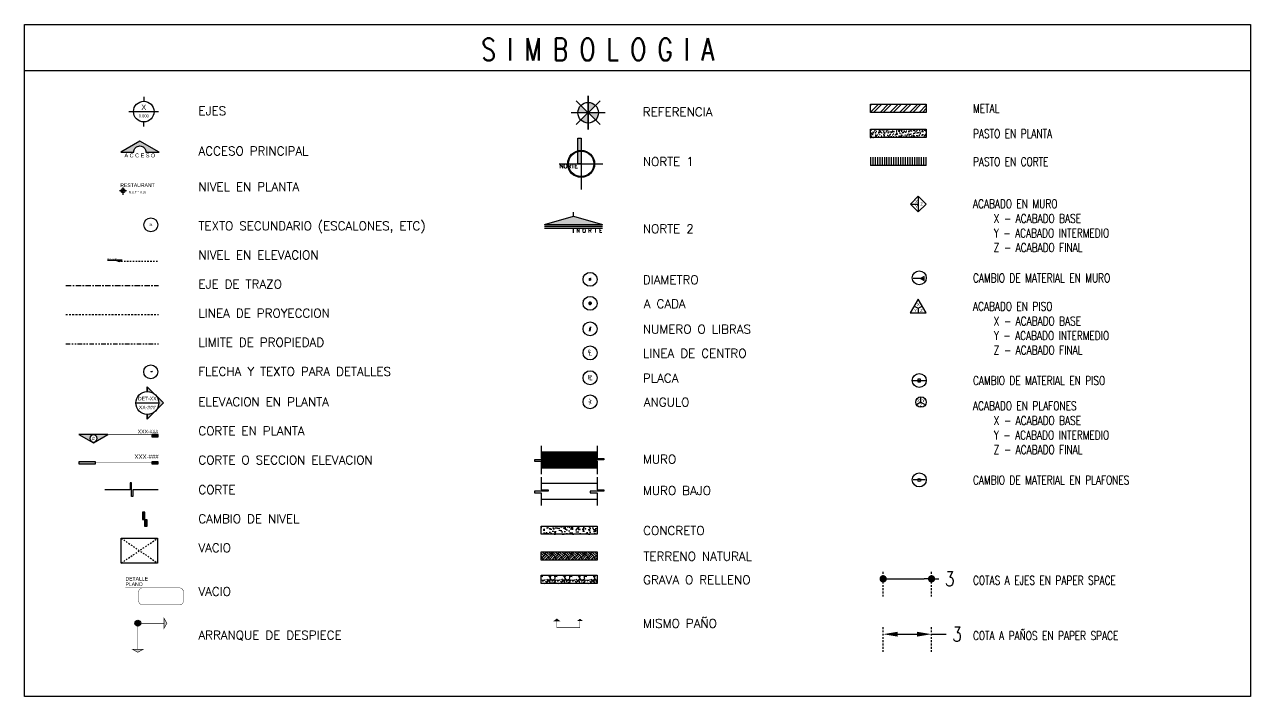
# Model space of a CAD drawing. Header units: inches. Extents: x 26998 to 46838, y -509 to 4343.
# Drawn here: x 37828.4 to 37912.7, y 961.2 to 1007.3 of the extents above; entities that cross this region are included whole.
import ezdxf
from ezdxf.enums import TextEntityAlignment as Align

# ---------------------------------------------------------------- set-up
doc = ezdxf.new("R2010")
doc.units = ezdxf.units.IN
doc.header["$LTSCALE"] = 0.5
doc.header["$MEASUREMENT"] = 0
for name, pattern in [('CENTER2', [1.125, 0.75, -0.125, 0.125, -0.125]), ('DASHED', [0.75, 0.5, -0.25]), ('HIDDEN', [0.375, 0.25, -0.125]), ('HIDDEN2', [0.1875, 0.125, -0.0625]), ('PHANTOM2', [1.25, 0.625, -0.125, 0.125, -0.125, 0.125, -0.125])]:
    doc.linetypes.add(name, pattern=pattern)
doc.layers.get('Defpoints').update_dxf_attribs({"color": 140})
for name, color, linetype in [('A-COTAS', 2, 'Continuous'), ('A-DETALLES', 3, 'Continuous'), ('A-FLECHAS', 2, 'Continuous'), ('A-HATCH', 8, 'Continuous'), ('A-MUROS', 1, 'Continuous'), ('A-SIMBOLOGIA', 3, 'Continuous'), ('A-TEXTOS', 2, 'Continuous')]:
    doc.layers.add(name, color=color, linetype=linetype)
doc.styles.add('75', font='arial.ttf')
doc.styles.add('ARIAL', font='arial.ttf')
doc.styles.add('ch-100', font='arial.ttf')
doc.styles.add('NOT-50', font='arial.ttf')
doc.styles.get("Standard").update_dxf_attribs({"font": 'romans.shx', "width": 0.75})
doc.styles.add('TEXTO1', font='ARCHISEL.SHX')
doc.dimstyles.new('COTAS BASICA', dxfattribs={"dimtxt": 1, "dimasz": 1, "dimexe": 0.5, "dimexo": 0.5, "dimgap": 0.5, "dimtad": 0, "dimdec": 0, "dimlfac": 1000, "dimzin": 9, "dimdsep": 46, "dimtxsty": 'Standard', "dimcen": 0, "dimclrd": 2, "dimclre": 8, "dimclrt": 3, "dimadec": 0, "dimazin": 0, "dimtfac": 1, "dimtdec": 0, "dimtmove": 0, "dimatfit": 3, "dimfxl": 1, "dimarcsym": 0})
doc.dimstyles.new('ENTREJES', dxfattribs={"dimtxt": 0.15, "dimasz": 0.075, "dimexe": 0.1, "dimexo": 0.1, "dimgap": 0.1, "dimtad": 0, "dimtih": 1, "dimtoh": 1, "dimzin": 1, "dimdsep": 46, "dimtxsty": 'TEXTO1', "dimcen": 0.1, "dimclrd": 2, "dimclrt": 2, "dimadec": 0, "dimazin": 0, "dimtm": 1e-09, "dimtfac": 1, "dimtix": 1, "dimtofl": 0, "dimtmove": 2, "dimatfit": 3, "dimfxl": 1, "dimtvp": 1, "dimtolj": 1, "dimtzin": 0, "dimarcsym": 0})

# ---------------------------------------------------------------- blocks, each defined once
blk = doc.blocks.new('ACABADO-M')
at = {"color": 0}
for q in [(-0.235, -0.136), (0, 0.271), (0.235, -0.136)]:
    blk.add_line((0, 0), q, dxfattribs=at)
blk.add_circle((0, 0), 0.271, dxfattribs=at)
at = {"color": 2, "style": '75'}
for tag, p in [('M-1ER-ACABADO', (0.139, 0.08)), ('M-BASE', (-0.13, 0.075)), ('M-2DO-ACABADO', (0, -0.151))]:
    blk.add_attdef(tag, text='', height=0.15, dxfattribs=at).set_placement(p, align=Align.MIDDLE_CENTER)
blk = doc.blocks.new('PL-ACABADO')
at = {"color": 0}
for p, q in [((-0.205, 0.118), (0, 0)), ((0, 0), (0.205, 0.118)), ((0, 0), (0, -0.237))]:
    blk.add_line(p, q, dxfattribs=at)
blk.add_lwpolyline([(0, 0.474), (-0.41, -0.237), (0.41, -0.237)], close=True, dxfattribs=at)
at = {"color": 2, "style": '75'}
for tag, p in [('PL-1', (0, 0.197)), ('PL-2', (-0.146, -0.109)), ('PL-3', (0.166, -0.109))]:
    blk.add_attdef(tag, text='', height=0.15, dxfattribs=at).set_placement(p, align=Align.MIDDLE_CENTER)
blk = doc.blocks.new('P-ACABADO')
at = {"color": 0}
for p, q in [((-0.407, 0), (0, 0)), ((0, 0.407), (0, -0.407))]:
    blk.add_line(p, q, dxfattribs=at)
blk.add_lwpolyline([(0, 0.407), (-0.407, 0), (0, -0.407), (0.407, 0)], close=True, dxfattribs=at)
at = {"color": 2, "style": '75'}
for tag, p in [('P-ACABADO', (-0.093, 0.129)), ('3ER-ACABADO-P', (0.173, 0)), ('2DO-ACABADO-P', (-0.093, -0.129))]:
    blk.add_attdef(tag, text='', height=0.15, dxfattribs=at).set_placement(p, align=Align.MIDDLE_CENTER)
blk = doc.blocks.new('AC2')
at = {"color": 0}
blk.add_lwpolyline([(4134.018, 719.153), (4134.946, 719.153)], dxfattribs=at)
blk.add_lwpolyline([(4134.576, 719.247), (4134.388, 719.247), (4134.388, 719.059), (4134.576, 719.059)], close=True, dxfattribs=at)
blk = doc.blocks.new('AC3')
at = {"color": 0}
blk.add_lwpolyline([(4134.891, 712.318), (4134.074, 712.318)], dxfattribs=at)
blk.add_circle((4134.482, 712.318), 0.107, dxfattribs=at)
blk = doc.blocks.new('AC1')
at = {"color": 0}
for points in [[(4134.562, 726.158), (4134.065, 726.158)], [(4134.819, 726.029), (4134.691, 726.222)]]:
    blk.add_lwpolyline(points, dxfattribs=at)
blk.add_lwpolyline([(4134.562, 726.158), (4134.819, 726.029), (4134.819, 726.286)], close=True, dxfattribs=at)
blk = doc.blocks.new('NIVEL ELEVACION')
for points in [[(0.66, 0.29), (0.66, 0.26), (-2.83, 0.26), (-2.83, 0.29)], [(0.66, 0.23), (-0.66, 0.23), (0, 0)]]:
    blk.add_hatch(color=8).paths.add_polyline_path(points)
at = {"color": 3}
for points in [[(0.66, 0.29), (0.66, 0.26), (-2.83, 0.26), (-2.83, 0.29)], [(0, 0), (0.66, 0.23), (-0.66, 0.23)]]:
    blk.add_lwpolyline(points, close=True, dxfattribs=at)
at = {"color": 7, "style": 'ARIAL'}
blk.add_attdef('NIVEL', text='', height=0.351, dxfattribs=at).set_placement((-2.83, 0.29), align=Align.BOTTOM_LEFT)
blk = doc.blocks.new('EJE BASICA')
at = {"color": 3}
for p, q in [((0, 1.017), (0, 0.708)), ((-1.017, 0), (1.017, 0)), ((0, -1.017), (0, -0.708))]:
    blk.add_line(p, q, dxfattribs=at)
blk.add_circle((0, 0), 0.708, dxfattribs=at)
at = {"color": 7, "style": 'ARIAL'}
for tag, height, p in [('EJE', 0.36, (0, 0.3)), ('DISTANCIA', 0.2, (0, -0.3))]:
    blk.add_attdef(tag, text='', height=height, dxfattribs=at).set_placement(p, align=Align.MIDDLE_CENTER)
blk = doc.blocks.new('NIVEL')
at = {"color": 3}
for p, q in [((0, 0.223), (0, -0.274)), ((0.239, 0), (-0.239, 0))]:
    blk.add_line(p, q, dxfattribs=at)
at = {"color": 8, "const_width": 0.137}
for points in [[(-0.068, 0, 0.414214), (0, -0.068)], [(0.068, 0, 0.414214), (0, 0.068)]]:
    blk.add_lwpolyline(points, format="xyb", dxfattribs=at)
at = {"color": 3}
blk.add_circle((0, 0), 0.137, dxfattribs=at)
at = {"style": 'ARIAL'}
for tag, height, p in [('AREA', 0.25, (1, 0.383)), ('NIVEL', 0.15, (1, -0.1))]:
    blk.add_attdef(tag, text='', height=height, dxfattribs=at).set_placement(p, align=Align.MIDDLE_CENTER)
blk = doc.blocks.new('*U216')
h = blk.add_hatch(color=8)
h.paths.add_polyline_path([(0, 0.57), (-2, 0), (2, 0)])
h.paths.add_polyline_path([(2, -0.25), (2, -0.125), (-2, -0.125), (-2, -0.25)])
at = {"color": 0}
for points in [[(0, 0.57), (0, 0.846)], [(-2, 0), (0, 0.57), (2, 0)], [(-2, 0), (2, 0)], [(-2, -0.125), (2, -0.125)], [(-2, -0.25), (2, -0.25)], [(0, -0.576), (0, -0.25)]]:
    blk.add_lwpolyline(points, dxfattribs=at)
at = {"color": 2, "insert": (0.194, -0.281), "char_height": 0.288, "width": 12.58322, "attachment_point": 1}
blk.add_mtext('\\pxql;N O R T E', dxfattribs=at)
blk = doc.blocks.new('*U215')
h = blk.add_hatch(color=8)
edge = h.paths.add_edge_path()
edge.add_line((0.417, 0), (1.319, 0))
edge.add_line((1.319, 0), (0, 0.748))
edge.add_line((0, 0.748), (-1.319, 0))
edge.add_line((-1.319, 0), (-0.417, 0))
edge.add_arc((0, 0), 0.417, 90, 180, ccw=False)
edge.add_arc((0, 0), 0.417, 0, 90, ccw=False)
at = {"color": 0}
blk.add_lwpolyline([(0.417, 0), (1.319, 0), (0, 0.748), (-1.319, 0), (-0.417, 0, -0.414214), (0, 0.417, -0.414214)], format="xyb", close=True, dxfattribs=at)
at = {"color": 2, "style": 'ARIAL'}
blk.add_text('A C C E S O', height=0.27, dxfattribs=at).set_placement((0, -0.1), align=Align.TOP_CENTER)
blk = doc.blocks.new('LINEA CENTRO')
at = {"color": 0, "style": 'ch-100'}
for s, p in [('c', (-0.156, -0.013)), ('L', (-0.089, -0.195))]:
    blk.add_text(s, height=0.3, dxfattribs=at).set_placement(p)
blk = doc.blocks.new('PLACA')
at = {"color": 0, "style": 'ch-100'}
for s, p in [('P', (-0.152, -0.1)), ('L', (-0.062, -0.175))]:
    blk.add_text(s, height=0.3, dxfattribs=at).set_placement(p)
blk = doc.blocks.new('ANGULO')
at = {"color": 0, "style": 'ch-100'}
for s, p in [('<', (0, 0)), (')', (0, 0.042))]:
    blk.add_text(s, height=0.3, dxfattribs=at).set_placement(p, align=Align.MIDDLE_CENTER)
blk = doc.blocks.new('REFERENCIA')
h = blk.add_hatch(color=8)
h.paths.add_polyline_path([(0, 0), (-0.5, 0.5, 0.198912), (-0.708, 0)])
h.paths.add_polyline_path([(0.5, 0.5, 0.198912), (0, 0.708), (0, 0)])
h.paths.add_polyline_path([(0, 0), (0.5, -0.5, 0.198912), (0.708, 0)])
h.paths.add_polyline_path([(0, 0), (-0.5, -0.5, 0.198912), (0, -0.708)])
at = {"color": 0}
for p, q in [((0, 1.158), (0, -1.158)), ((0, -1.158), (0, 1.158)), ((0.819, 0.819), (-0.819, -0.819)), ((0.819, -0.819), (-0.819, 0.819)), ((1.158, 0), (-1.158, 0))]:
    blk.add_line(p, q, dxfattribs=at)
blk.add_circle((0, 0), 0.708, dxfattribs=at)
blk = doc.blocks.new('*U212')
h = blk.add_hatch(color=0)
h.dxf.hatch_style = 1
h.paths.add_polyline_path([(0, 0.787), (0, 1.114), (0.557, 0.557, 0.198912)])
h.paths.add_polyline_path([(0.557, -0.557, 0.414214), (0.557, 0.557), (1.114, 0)])
h.paths.add_polyline_path([(0, -1.114), (0, -0.787, 0.198912), (0.557, -0.557)])
at = {"color": 0}
blk.add_line((-0.787, 0), (0.787, 0), dxfattribs=at)
blk.add_lwpolyline([(0, -1.114), (0, -0.787), (0, -1.114), (1.114, 0), (0, 1.114), (0, 0.787), (0, 1.114)], dxfattribs=at)
blk.add_circle((0, 0), 0.787, dxfattribs=at)
at = {"color": 2, "style": 'ARIAL'}
for tag, p in [('DETALLE', (0, 0.3)), ('PLANO', (0, -0.3))]:
    blk.add_attdef(tag, text='', height=0.25, dxfattribs=at).set_placement(p, align=Align.MIDDLE_CENTER)
blk = doc.blocks.new('_Dot')
at = {"color": 0, "linetype": 'ByBlock', "lineweight": -2}
blk.add_line((-0.5, 0), (-1, 0), dxfattribs=at)
at = {"color": 0, "linetype": 'ByBlock', "const_width": 0.5}
blk.add_lwpolyline([(-0.25, 0, 1), (0.25, 0, 1)], format="xyb", close=True, dxfattribs=at)
blk = doc.blocks.new('*D485')
at = {"layer": 'A-COTAS', "color": 8, "linetype": 'HIDDEN', "lineweight": -2, "transparency": 16777216}
for p, q in [((37887.429, 968.013), (37887.429, 969.735)), ((37890.758, 968.013), (37890.758, 969.735))]:
    blk.add_line(p, q, dxfattribs=at)
at = {"layer": 'A-COTAS', "color": 2, "lineweight": -2, "transparency": 16777216}
for p, q in [((37887.929, 969.235), (37890.258, 969.235)), ((37890.758, 969.235), (37891.258, 969.235))]:
    blk.add_line(p, q, dxfattribs=at)
at = {"layer": 'Defpoints', "color": 0, "transparency": 16777216}
for p in [(37890.758, 969.235), (37887.429, 967.513), (37890.758, 967.513)]:
    blk.add_point(p, dxfattribs=at)
at = {"layer": 'A-COTAS', "color": 2, "lineweight": -2, "transparency": 16777216, "xscale": 0.5, "yscale": 0.5, "zscale": 0.5, "rotation": 180}
blk.add_blockref('_Dot', (37887.429, 969.235), dxfattribs=at)
at = {"layer": 'A-COTAS', "color": 2, "lineweight": -2, "transparency": 16777216, "xscale": 0.5, "yscale": 0.5, "zscale": 0.5}
blk.add_blockref('_Dot', (37890.758, 969.235), dxfattribs=at)
at = {"layer": 'A-COTAS', "color": 3, "transparency": 16777216, "insert": (37892.008, 969.235), "char_height": 1, "attachment_point": 5}
blk.add_mtext('3', dxfattribs=at)
blk = doc.blocks.new('*D486')
at = {"layer": 'A-COTAS', "color": 8, "linetype": 'HIDDEN', "lineweight": -2, "transparency": 16777216}
for p, q in [((37887.429, 964.213), (37887.429, 965.934)), ((37890.758, 964.213), (37890.758, 965.934))]:
    blk.add_line(p, q, dxfattribs=at)
at = {"layer": 'A-COTAS', "color": 2, "lineweight": -2, "transparency": 16777216}
for p, q in [((37888.429, 965.434), (37889.758, 965.434)), ((37890.758, 965.434), (37891.758, 965.434))]:
    blk.add_line(p, q, dxfattribs=at)
at = {"layer": 'A-COTAS', "color": 2, "transparency": 16777216}
for points in [[(37888.429, 965.601), (37888.429, 965.268), (37887.429, 965.434)], [(37889.758, 965.601), (37889.758, 965.268), (37890.758, 965.434)]]:
    blk.add_solid(points, dxfattribs=at)
at = {"layer": 'Defpoints', "color": 0, "transparency": 16777216}
for p in [(37890.758, 965.434), (37887.429, 963.713), (37890.758, 963.713)]:
    blk.add_point(p, dxfattribs=at)
at = {"layer": 'A-COTAS', "color": 3, "transparency": 16777216, "insert": (37892.508, 965.434), "char_height": 1, "attachment_point": 5}
blk.add_mtext('3', dxfattribs=at)
blk = doc.blocks.new('*U211')
for points in [[(-5.445, 0), (-5.445, -0.137), (-4.318, -0.137), (-4.318, 0)], [(-0.445, 0), (-0.445, -0.137), (0, -0.137), (0, 0)]]:
    blk.add_hatch(color=8).paths.add_polyline_path(points)
at = {"color": 0}
for points in [[(-5.445, 0), (-5.445, -0.137), (-4.318, -0.137), (-4.318, 0)], [(-0.445, 0), (-0.445, -0.137), (0, -0.137), (0, 0)]]:
    blk.add_lwpolyline(points, close=True, dxfattribs=at)
at = {"color": 0, "linetype": 'DASHED', "const_width": 0.03}
blk.add_lwpolyline([(-4.318, -0.015), (-0.445, -0.015)], dxfattribs=at)
at = {"color": 2, "style": 'ARIAL'}
blk.add_attdef('UBICACION', text='', height=0.297, dxfattribs=at).set_placement((0.035, 0.216), align=Align.RIGHT)
blk = doc.blocks.new('*U214')
h = blk.add_hatch(color=8)
h.paths.add_polyline_path([(-4.45, 0.575), (-5.445, 0), (-3.454, 0)])
h.paths.add_polyline_path([(-4.2, 0.269, -1), (-4.7, 0.269, -1)], flags=16)
blk.add_hatch(color=8).paths.add_polyline_path([(-0.445, 0.15), (0, 0.15), (0, 0), (-0.445, 0)])
at = {"color": 0}
for points in [[(-5.445, 0), (-4.45, 0.575), (-3.454, 0)], [(-0.445, 0.15), (0, 0.15), (0, 0), (-0.445, 0)]]:
    blk.add_lwpolyline(points, close=True, dxfattribs=at)
at = {"color": 0, "linetype": 'DASHED', "const_width": 0.03}
blk.add_lwpolyline([(-3.703, 0.015), (-0.445, 0.015)], dxfattribs=at)
at = {"color": 0}
blk.add_circle((-4.45, 0.269), 0.25, dxfattribs=at)
at = {"color": 2, "style": 'ARIAL'}
blk.add_attdef('CORTE', text='', height=0.25, dxfattribs=at).set_placement((-4.45, 0.269), align=Align.MIDDLE_CENTER)
blk.add_attdef('UBICACION', text='', height=0.25, dxfattribs=at).set_placement((0, -0.075), align=Align.TOP_RIGHT)
blk = doc.blocks.new('NORTE')
blk.add_hatch(color=8).paths.add_polyline_path([(0, 0), (-0.217, 0), (-0.217, 1.753), (0, 1.753)])
at = {"color": 0}
blk.add_lwpolyline([(0, 0), (-0.217, 0), (-0.217, 1.753), (0, 1.753)], close=True, dxfattribs=at)
for points in [[(0, 1.753), (0, -1.753)], [(-1.5, 0), (1.5, 0)]]:
    blk.add_lwpolyline(points, dxfattribs=at)
for radius in [0.925, 0.875]:
    blk.add_circle((0, 0), radius, dxfattribs=at)
at = {"color": 2}
blk.add_text('NORTE', height=0.3, dxfattribs=at).set_placement((-1.5, 0), align=Align.TOP_LEFT)
blk = doc.blocks.new('CAMBIO DE NIVEL')
h = blk.add_hatch(color=8)
h.paths.add_polyline_path([(0, 0.5), (-0.15, 0.5), (-0.15, 0), (0, 0)])
h.paths.add_polyline_path([(0.15, 0), (0, 0), (0, -0.5), (0.15, -0.5)])
at = {"color": 0}
blk.add_lwpolyline([(-0.15, 0), (0.15, 0), (0.15, -0.5), (0, -0.5), (0, 0.5), (-0.15, 0.5)], close=True, dxfattribs=at)
blk = doc.blocks.new('despiece')
h = blk.add_hatch(color=0)
h.dxf.hatch_style = 1
h.paths.add_polyline_path([(0.5, 0), (0.45, 0.087), (0.45, -0.087)])
h.paths.add_polyline_path([(0.087, -0.45), (-0.087, -0.45), (0, -0.5)])
h = blk.add_hatch(color=0)
h.dxf.hatch_style = 1
edge = h.paths.add_edge_path()
edge.add_arc((0, 0), 0.05, -90, 270)
at = {"color": 0, "const_width": 0.01}
blk.add_lwpolyline([(0, -0.45), (0, 0), (0.45, 0)], dxfattribs=at)
for points in [[(0.45, -0.087), (0.5, 0), (0.45, 0.087)], [(-0.087, -0.45), (0, -0.5), (0.087, -0.45)]]:
    blk.add_lwpolyline(points, close=True, dxfattribs=at)
at = {"color": 0}
blk.add_circle((0, 0), 0.05, dxfattribs=at)

msp = doc.modelspace()

# ---------------------------------------------------------------- hatches: boundary and pattern name
at = {"layer": 'A-DETALLES'}
h = msp.add_hatch(color=1, dxfattribs=at)
h.dxf.hatch_style = 1
h.paths.add_polyline_path([(37865.000226, 966.4951422), (37865.000226, 966.3307605), (37865.2186873, 966.3307605)])
h.paths.add_polyline_path([(37865.000226, 966.4951422), (37864.7817647, 966.3307605), (37865.000226, 966.3307605)])
h = msp.add_hatch(color=1, dxfattribs=at)
h.dxf.hatch_style = 1
h.paths.add_polyline_path([(37866.5924827, 966.4951422), (37866.5924827, 966.3307605), (37866.3740214, 966.3307605)])
h.paths.add_polyline_path([(37866.5924827, 966.4951422), (37866.810944, 966.3307605), (37866.5924827, 966.3307605)])
at = {"layer": 'A-HATCH'}
h = msp.add_hatch(dxfattribs=at)
h.set_pattern_fill('ANSI32', color=256, scale=0.05, style=0)
h.set_pattern_definition([(45, (33755.43015, 262.02126), (-0.336759605, 0.336759605), []), (45, (33755.65466, 262.02126), (-0.336759605, 0.336759605), [])])
h.paths.add_polyline_path([(37886.5542305, 1001.8567377), (37890.3918212, 1001.8567377), (37890.3918212, 1001.2893569), (37886.5542305, 1001.2893569)])
h = msp.add_hatch(dxfattribs=at)
h.set_pattern_fill('AR-SAND', color=256, scale=0.005, angle=45, style=0)
h.set_pattern_definition([(82.5, (33755.43015, 263.71673), (-0.178690674, 0.167376745), [0, -0.19304, 0, -0.2159, 0, -0.206375]), (52.5, (33755.43015, 263.71673), (-0.094505464, 0.412366426), [0, -0.10414, 0, -0.17399, 0, -0.066675]), (12.5, (33755.3197, 263.60627), (0.279149913, 0.280166156), [0, -0.0635, 0, -0.2286, 0, -0.29845]), (2.5, (33755.3197, 263.60627), (0.191140555, 0.34877539), [0, -0.03175, 0, -0.14986, 0, -0.17145])])
h.paths.add_polyline_path([(37886.5542305, 1000.1284488), (37890.3918212, 1000.1284488), (37890.3918212, 999.561068), (37886.5542305, 999.561068)])
h = msp.add_hatch(dxfattribs=at)
h.set_pattern_fill('ANSI31', color=256, scale=0.05, angle=45, style=0)
h.set_pattern_definition([(90, (33755.43015, 263.71673), (-0.15875, 3e-17), [])])
h.paths.add_polyline_path([(37886.5542305, 998.2034049), (37890.3918212, 998.2034049), (37890.3918212, 997.6360241), (37886.5542305, 997.6360241)])
h = msp.add_hatch(dxfattribs=at)
h.set_pattern_fill('ANSI31', color=256, scale=0.02, style=0)
h.set_pattern_definition([(45, (33488.16053, 416.897464), (-0.0449012806, 0.0449012806), [])])
h.paths.add_polyline_path([(37867.7649875, 977.9736176), (37863.9273968, 977.9736176), (37863.9273968, 976.8388558), (37867.7649875, 976.8388558)])
h = msp.add_hatch(dxfattribs=at)
h.set_pattern_fill('AR-CONC', color=256, scale=0.003, style=0)
h.set_pattern_definition([(50, (33732.8033, 229.65223), (0.546554007, -0.047817257), [0.05715, -0.62865]), (355, (33732.8033, 229.6522), (-0.10572848, 0.57316993), [0.04572, -0.50292]), (100.451, (33732.84886, 229.64824), (0.440827505, 0.525350063), [0.04857, -0.53427]), (46.1842, (33732.8033, 229.8046), (0.81323712, -0.12612698), [0.085725, -0.942975]), (96.6356, (33732.8711, 229.7941), (0.7122127, 0.74227667), [0.072855, -0.801405]), (351.184, (33732.8033, 229.8046), (0.71221382, 0.74227535), [0.06858, -0.75438]), (21, (33732.8795, 229.76653), (0.45484464, -0.306796556), [0.05715, -0.62865]), (326, (33732.8795, 229.7665), (0.185406085, 0.5525639), [0.04572, -0.50292]), (71.4514, (33732.9174, 229.74096), (0.64024947, 0.24576857), [0.04857, -0.53427]), (37.5, (33732.80332, 229.65223), (0.00926581, 0.253665117), [0, -0.496824, 0, -0.51054, 0, -0.504825]), (7.5, (33732.80332, 229.65223), (0.200458988, 0.300541724), [0, -0.291084, 0, -0.485394, 0, -0.192405]), (327.5, (33732.6334, 229.65223), (0.4067717855, -0.017186232), [0, -0.1905, 0, -0.59436, 0, -0.78867]), (317.5, (33732.5572, 229.65223), (0.444387544, 0.076279473), [0, -0.24765, 0, -0.394716, 0, -0.56007])])
h.paths.add_polyline_path([(37863.9273968, 972.8663556), (37867.7649875, 972.8663556), (37867.7649875, 972.2989748), (37863.9273968, 972.2989748)])
h = msp.add_hatch(dxfattribs=at)
h.set_pattern_fill('EARTH', color=256, scale=0.05, angle=45, style=0)
h.set_pattern_definition([(45, (33732.80332, 229.65223), (3e-17, 0.449012806), [0.3175, -0.3175]), (45, (33732.71913, 229.73642), (3e-17, 0.449012806), [0.3175, -0.3175]), (45, (33732.63494, 229.8206), (3e-17, 0.449012806), [0.3175, -0.3175]), (135, (33732.63494, 229.87673), (-0.449012806, 3e-17), [0.3175, -0.3175]), (135, (33732.71913, 229.96092), (-0.449012806, 3e-17), [0.3175, -0.3175]), (135, (33732.80332, 230.0451), (-0.449012806, 3e-17), [0.3175, -0.3175])])
h.paths.add_polyline_path([(37863.9273968, 971.0984565), (37867.7649875, 971.0984565), (37867.7649875, 970.5310756), (37863.9273968, 970.5310756)])
h = msp.add_hatch(dxfattribs=at)
h.set_pattern_fill('GRAVEL', color=256, scale=0.04, style=0)
h.set_pattern_definition([(228.0128, (33733.53484, 229.057474), (-8.1280069064, -9.1440112358), [0.1366884, -13.5322]), (184.9697, (33733.4434, 228.955874), (12.19201972247, 1.01599283015), [0.234562, -23.2216]), (132.5104, (33733.20972, 228.935554), (10.1599926073, -11.176010917), [0.1653928, -16.37388]), (267.2737, (33732.81348, 228.681554), (1.01599558833, 20.31999346135), [0.213602, -21.14656]), (292.8337, (33732.80332, 228.468194), (-5.0800144222, 12.192006932), [0.2094536, -20.73592]), (357.2737, (33732.8846, 228.275154), (-20.31999346135, 1.01599558833), [0.213602, -21.14656]), (37.6942, (33733.097958, 228.264994), (-13.2080083445, -10.1599909428), [0.2824776, -27.96524]), (72.2553, (33733.321478, 228.437714), (7.1120142262, 22.3520064824), [0.266688, -26.40212]), (121.4296, (33733.40276, 228.691714), (-8.1280020941, 13.207984464), [0.2143252, -21.2182]), (175.2364, (33733.291, 228.87459), (11.1759912212, -1.0159904651), [0.2446852, -11.98956]), (222.3974, (33733.047158, 228.894914), (-12.1920003669, -11.17598546025), [0.3164312, -31.32672]), (138.8141, (33733.81932, 228.67139), (-7.1119954697, 6.0959906228), [0.108002, -10.69224]), (171.4692, (33733.73804, 228.742514), (13.20797983824, -2.03200512), [0.2054728, -20.34184]), (225, (33733.53484, 228.773), (-2e-16, -1.01599931), [0.1436836, -1.293156]), (203.1986, (33733.46372, 228.89491), (5.0800171302, 2.0320089097), [0.0773764, -7.66024]), (291.8014, (33733.3926, 228.86443), (-1.016000713, 3.0480019635), [0.1094264, -5.36192]), (30.9638, (33733.43324, 228.76283), (3.047996782, 2.0320015835), [0.177728, -5.74652]), (161.5651, (33733.58564, 228.85427), (2.032000927, -1.01599849), [0.1285148, -3.08436]), (16.3895, (33732.80332, 228.864434), (10.1600056056, 3.04799366), [0.1800352, -17.82352]), (70.3462, (33732.97604, 228.915234), (-4.0639886755, -11.1759841954), [0.1510396, -14.95288]), (293.1986, (33733.58564, 229.05747), (-2.0320089097, 5.0800171302), [0.154752, -7.58288]), (343.6105, (33733.6466, 228.915234), (-10.1600056056, 3.04799366), [0.1800352, -17.82352]), (339.444, (33732.80332, 228.23451), (-5.0800063057, 2.0319975344), [0.173614, -8.50708]), (294.7751, (33732.96588, 228.173554), (-5.0799881615, 11.1759948105), [0.1454688, -14.40144]), (66.8014, (33733.5958, 228.04147), (2.0320089097, 5.0800171302), [0.154752, -7.58288]), (17.354, (33733.65676, 228.183714), (-13.20800071274, -4.0639938702), [0.1703132, -16.86096]), (69.444, (33733.09796, 228.04147), (-2.0319975344, -5.0800063057), [0.0868072, -8.59392]), (101.3099, (33733.53484, 228.04147), (-1.015994985, 4.063986984), [0.051806, -5.1288]), (165.9638, (33733.52468, 228.09227), (3.048002142, -1.015998242), [0.2094536, -3.97962]), (186.009, (33733.32148, 228.143074), (10.1599850178, 1.0159976274), [0.1941068, -19.21656]), (303.6901, (33733.43324, 228.6714), (-1.016000349, 2.03199804), [0.1465296, -3.516712]), (353.1572, (33733.514518, 228.549474), (17.27200714266, -2.03200910066), [0.2558228, -25.3264]), (60.9454, (33733.76852, 228.51899), (-4.0639905463, -7.1119830443), [0.1046032, -10.35576]), (90, (33733.8193, 228.6104), (-1.016, 1.016), [0.06096, -0.95504]), (120.2564, (33733.30116, 228.173554), (4.0639913867, -7.111996413), [0.1411468, -13.97356]), (48.0128, (33733.23004, 228.295474), (8.1280069064, 9.1440112358), [0.2733772, -13.39552]), (0, (33733.4129, 228.4987), (1.016, 1.016), [0.26416, -0.75184]), (325.3048, (33733.67708, 228.498674), (-10.1599823964, 7.1120006762), [0.160644, -15.90372]), (254.0546, (33733.80916, 228.40723), (-1.016002592, -4.0640096813), [0.1479316, -7.24868]), (207.646, (33733.76852, 228.264994), (-19.3039932196, -10.1600063899), [0.240858, -23.845]), (175.4261, (33733.555158, 228.153234), (-13.2080030419, 1.0159950845), [0.2548116, -25.22632]), (175.4261, (33733.555158, 228.153234), (-13.2080030419, 1.0159950845), [0.2548116, -25.22632])])
h.paths.add_polyline_path([(37863.9273968, 969.4877044), (37867.7649875, 969.4877044), (37867.7649875, 968.9203235), (37863.9273968, 968.9203235)])

# ---------------------------------------------------------------- linework, layer by layer
for points in [[(37828.4154958, 1007.3239218), (37912.6766174, 1007.3239218), (37912.6766174, 961.1546601), (37828.4154958, 961.1546601)], [(37835.0665053, 972.0237655), (37837.5627787, 972.0237655), (37837.5627787, 970.3250005), (37835.0665053, 970.3250005)]]:
    msp.add_lwpolyline(points, close=True)
msp.add_lwpolyline([(37828.4154958, 1004.1693135), (37912.6766174, 1004.1693135)])
at = {"layer": 'A-DETALLES', "const_width": 0.025}
msp.add_lwpolyline([(37836.5572978, 968.6201619), (37835.3524817, 968.6201619)], dxfattribs=at)
at = {"layer": 'A-DETALLES', "linetype": 'DASHED', "const_width": 0.025}
msp.add_lwpolyline([(37836.2572978, 967.7415968), (37836.2572978, 968.3201619, -0.4142135623), (37836.5572978, 968.6201619), (37839.0448614, 968.6201619, -0.4142135623), (37839.3448614, 968.3201619), (37839.3448614, 967.7415968), (37839.3448614, 967.7415968, -0.4142135623), (37839.0448614, 967.4415968), (37836.5572978, 967.4415968, -0.4142135623)], format="xyb", close=True, dxfattribs=at)
at = {"layer": 'A-DETALLES', "color": 1}
msp.add_lwpolyline([(37866.5924827, 966.3307605, 0.025, 0.025, 0), (37866.5924827, 965.8814081, 0.025, 0.025, 0), (37865.000226, 965.8814081, 0.025, 0.025, 0), (37865.000226, 966.3307605, 0.025, 0.025, 0), (37864.7817647, 966.3307605, 0.025, 0.025, 0), (37865.000226, 966.4951422, 0.025, 0.025, 0), (37865.2186873, 966.3307605, 0.025, 0.025, 0), (37865.000226, 966.3307605, 0, 0, 0)], format="xyseb", dxfattribs=at)
at = {"layer": 'A-HATCH', "linetype": 'HIDDEN2'}
for p, q in [((37837.5556194, 991.0481138), (37834.9308505, 991.0481138)), ((37835.0665053, 972.0237655), (37837.5627787, 970.3250005)), ((37835.0665053, 970.3250005), (37837.5627787, 972.0237655))]:
    msp.add_line(p, q, dxfattribs=at)
at = {"layer": 'A-HATCH', "linetype": 'CENTER2'}
msp.add_line((37831.256246, 989.3887893), (37837.6303094, 989.3887893), dxfattribs=at)
at = {"layer": 'A-HATCH', "linetype": 'HIDDEN'}
msp.add_line((37831.2513347, 987.3887893), (37837.6253981, 987.3887893), dxfattribs=at)
at = {"layer": 'A-HATCH', "linetype": 'PHANTOM2'}
msp.add_line((37831.2513347, 985.3887893), (37837.6253981, 985.3887893), dxfattribs=at)
at = {"layer": 'A-HATCH'}
msp.add_lwpolyline([(37863.9273968, 972.8663556), (37867.7649875, 972.8663556), (37867.7649875, 972.2989748), (37863.9273968, 972.2989748)], close=True, dxfattribs=at)
at = {"layer": 'A-MUROS'}
for p, q in [((37863.9273968, 977.9736176), (37867.7649875, 977.9736176)), ((37867.7649875, 976.8388558), (37863.9273968, 976.8388558)), ((37863.9273968, 975.8185689), (37867.7649875, 975.8185689)), ((37867.7649875, 974.6838072), (37863.9273968, 974.6838072))]:
    msp.add_line(p, q, dxfattribs=at)
at = {"layer": 'A-SIMBOLOGIA', "ltscale": 500000}
for points in [[(37863.9273968, 978.3718617), (37863.9273968, 977.4999867), (37864.3961468, 977.4999867), (37864.3961468, 977.4062367), (37863.4586468, 977.4062367), (37863.4586468, 977.3124867), (37863.9273968, 977.3124867), (37863.9273968, 976.4406117)], [(37867.7649875, 978.3718617), (37867.7649875, 977.4999867), (37868.2337375, 977.4999867), (37868.2337375, 977.4062367), (37867.2962375, 977.4062367), (37867.2962375, 977.3124867), (37867.7649875, 977.3124867), (37867.7649875, 976.4406117)], [(37837.6008414, 975.3580156), (37835.8570914, 975.3580156), (37835.8570914, 974.8892656), (37835.7633414, 974.8892656), (37835.7633414, 975.8267656), (37835.6695914, 975.8267656), (37835.6695914, 975.3580156), (37833.9258414, 975.3580156)], [(37863.9273968, 976.216813), (37863.9273968, 975.344938), (37864.3961468, 975.344938), (37864.3961468, 975.251188), (37863.4586468, 975.251188), (37863.4586468, 975.157438), (37863.9273968, 975.157438), (37863.9273968, 974.285563)], [(37867.7649875, 976.216813), (37867.7649875, 975.344938), (37868.2337375, 975.344938), (37868.2337375, 975.251188), (37867.2962375, 975.251188), (37867.2962375, 975.157438), (37867.7649875, 975.157438), (37867.7649875, 974.285563)]]:
    msp.add_lwpolyline(points, dxfattribs=at)
at = {"layer": 'Defpoints'}
msp.add_line((37890.3918212, 997.6360241), (37886.5542305, 997.6360241), dxfattribs=at)
for points in [[(37886.5542305, 1001.8570595), (37890.3918212, 1001.8570595), (37890.3918212, 1001.2896786), (37886.5542305, 1001.2896786)], [(37886.5542305, 1000.1284488), (37890.3918212, 1000.1284488), (37890.3918212, 999.561068), (37886.5542305, 999.561068)], [(37863.9273968, 971.0984565), (37867.7649875, 971.0984565), (37867.7649875, 970.5310756), (37863.9273968, 970.5310756)], [(37863.9273968, 969.4877044), (37867.7649875, 969.4877044), (37867.7649875, 968.9203235), (37863.9273968, 968.9203235)]]:
    msp.add_lwpolyline(points, close=True, dxfattribs=at)
for centre in [(37837.0948711, 993.5653453), (37867.285646, 989.8151155), (37889.9124797, 989.9175921), (37867.285646, 988.1667013), (37867.285646, 986.4130512), (37867.285646, 984.7595799), (37837.0899598, 983.4629617), (37867.285646, 983.0544385), (37889.9124797, 982.8697959), (37867.285646, 981.4009696), (37889.9124797, 976.0345183)]:
    msp.add_circle(centre, 0.4793415, dxfattribs=at)

# ---------------------------------------------------------------- block references
at = {"layer": 'A-DETALLES'}
for name, p in [('NORTE', (37866.6730452, 997.7514532)), ('*U215', (37836.3428668, 998.5649195)), ('*U216', (37866.1514184, 993.5921798))]:
    msp.add_blockref(name, p, dxfattribs=at)
msp.add_blockref('*U212', (37836.8528431, 981.3202806), dxfattribs=at).add_auto_attribs({'PLANO': 'XX-###', 'DETALLE': 'DET-XX'})
ref = msp.add_blockref('*U214', (37837.6008414, 979.1552688), dxfattribs=dict(at, xscale=-1, rotation=180))
ref.add_attrib('CORTE', '#', dxfattribs={"layer": '0', "color": 2, "height": 0.25, "style": 'ARIAL'}).set_placement((37833.1511988, 978.8865757), align=Align.MIDDLE_CENTER)
ref.add_attrib('UBICACION', 'XXX-###', dxfattribs={"layer": '0', "color": 2, "height": 0.25, "style": 'ARIAL'}).set_placement((37837.6008414, 979.4802688), align=Align.TOP_RIGHT)
at = {"layer": 'A-DETALLES', "color": 3}
msp.add_blockref('*U211', (37837.6008414, 977.2678783), dxfattribs=at).add_auto_attribs({'UBICACION': 'XXX-###'})
msp.add_blockref('CAMBIO DE NIVEL', (37836.6820914, 973.322242), dxfattribs=at)
at = {"layer": 'A-SIMBOLOGIA'}
for name, p, values in [('EJE BASICA', (37836.612863, 1001.340889), {'EJE': 'X', 'DISTANCIA': '0.000'}), ('NIVEL', (37835.1804641, 995.8992678), {'NIVEL': 'N.S.F = 0.30', 'AREA': 'RESTAURANT'})]:
    msp.add_blockref(name, p, dxfattribs=at).add_auto_attribs(values)
for name, p in [('REFERENCIA', (37867.1552111, 1001.2644814)), ('AC1', (33755.4301516, 263.716728)), ('AC2', (33755.4301516, 263.716728)), ('AC3', (33755.4301516, 263.716728))]:
    msp.add_blockref(name, p, dxfattribs=at)
ref = msp.add_blockref('P-ACABADO', (37889.8445619, 994.9862321), dxfattribs=dict(at, xscale=1.333245694649759, yscale=1.333245694649759, zscale=1.333245694649759))
ref.add_attrib('P-ACABADO', 'X', dxfattribs={"layer": '0', "height": 0.1999869, "style": '75'}).set_placement((37889.7205453, 995.1587863), align=Align.MIDDLE_CENTER)
ref.add_attrib('2DO-ACABADO-P', 'Y', dxfattribs={"layer": '0', "height": 0.1999869, "style": '75'}).set_placement((37889.7205453, 994.8137796), align=Align.MIDDLE_CENTER)
ref.add_attrib('3ER-ACABADO-P', 'Z', dxfattribs={"layer": '0', "height": 0.1999869, "style": '75'}).set_placement((37890.0754309, 994.9862321), align=Align.MIDDLE_CENTER)
at = {"layer": 'A-SIMBOLOGIA', "xscale": 0.2849002849005625, "yscale": 0.2849002849005625, "zscale": 0.2849002849005625}
msp.add_blockref('NIVEL ELEVACION', (37834.9308505, 991.0481138), dxfattribs=at).add_auto_attribs({'NIVEL': 'N = %%P0.00'})
at = {"layer": 'A-SIMBOLOGIA'}
ref = msp.add_blockref('PL-ACABADO', (37889.8445619, 987.8255173), dxfattribs=dict(at, xscale=1.333245694649759, yscale=1.333245694649759, zscale=1.333245694649759))
ref.add_attrib('PL-1', 'X', dxfattribs={"layer": '0', "height": 0.1999869, "style": '75'}).set_placement((37889.8445619, 988.0888051), align=Align.MIDDLE_CENTER)
ref.add_attrib('PL-2', 'Y', dxfattribs={"layer": '0', "height": 0.1999869, "style": '75'}).set_placement((37889.6496319, 987.6796923), align=Align.MIDDLE_CENTER)
ref.add_attrib('PL-3', 'Z', dxfattribs={"layer": '0', "height": 0.1999869, "style": '75'}).set_placement((37890.0654775, 987.6796923), align=Align.MIDDLE_CENTER)
ref = msp.add_blockref('ACABADO-M', (37890.0298915, 981.3842465), dxfattribs=dict(at, xscale=1.333245694649759, yscale=1.333245694649759, zscale=1.333245694649759))
ref.add_attrib('M-1ER-ACABADO', 'Y', dxfattribs={"layer": '0', "height": 0.1999869, "style": '75'}).set_placement((37890.2152773, 981.4912791), align=Align.MIDDLE_CENTER)
ref.add_attrib('M-BASE', 'X', dxfattribs={"layer": '0', "height": 0.1999869, "style": '75'}).set_placement((37889.8565438, 981.4843289), align=Align.MIDDLE_CENTER)
ref.add_attrib('M-2DO-ACABADO', 'Z', dxfattribs={"layer": '0', "height": 0.1999869, "style": '75'}).set_placement((37890.0298915, 981.1826377), align=Align.MIDDLE_CENTER)
at = {"layer": 'A-SIMBOLOGIA', "color": 1, "xscale": 4, "yscale": 4, "zscale": 4}
msp.add_blockref('despiece', (37836.2029662, 966.1875872), dxfattribs=at)
at = {"layer": 'A-TEXTOS'}
for name, p in [('LINEA CENTRO', (37867.285646, 984.7595799)), ('PLACA', (37867.285646, 983.0544385)), ('ANGULO', (37867.285646, 981.4009696))]:
    msp.add_blockref(name, p, dxfattribs=at)

# ---------------------------------------------------------------- texts
for s, p in [('EJES', (37840.3721501, 1001.3931255)), ('REFERENCIA', (37870.9124519, 1001.3172155)), ('ACCESO PRINCIPAL', (37840.3721501, 998.6357045)), ('NORTE 1', (37870.9144983, 997.9038387)), ('NIVEL EN PLANTA', (37840.3721501, 996.1762377)), ('TEXTO SECUNDARIO (ESCALONES, ETC)', (37840.3721501, 993.4862294)), ('NORTE 2', (37870.9144983, 993.2900732)), ('NIVEL EN ELEVACION', (37840.3721501, 991.4862294)), ('DIAMETRO', (37870.9136797, 989.7881452)), ('EJE DE TRAZO', (37840.3696945, 989.4862294)), ('A CADA', (37870.9783455, 988.1401402)), ('LINEA DE PROYECCION', (37840.3696945, 987.4862294)), ('NUMERO O LIBRAS', (37870.9144983, 986.3860808)), ('LIMITE DE PROPIEDAD', (37840.3696945, 985.4862294)), ('LINEA DE CENTRO', (37870.9169539, 984.7326096)), ('FLECHA Y TEXTO PARA DETALLES', (37840.3623275, 983.4862294)), ('PLACA', (37870.9136797, 983.0278774)), ('ELEVACION EN PLANTA', (37840.3647832, 981.4004089)), ('ANGULO', (37870.9783455, 981.3739992)), ('CORTE EN PLANTA', (37840.3647832, 979.4004089)), ('CORTE O SECCION ELEVACION', (37840.3647832, 977.4004089)), ('MURO', (37870.9161354, 977.45576)), ('CORTE', (37840.3647832, 975.365258)), ('MURO BAJO', (37870.9161354, 975.3007113)), ('CAMBIO DE NIVEL', (37840.3647832, 973.365258)), ('CONCRETO', (37870.9365992, 972.5506483)), ('VACIO', (37840.3647832, 971.365258)), ('TERRENO NATURAL', (37870.9587002, 970.7827491)), ('GRAVA O RELLENO', (37870.9337343, 969.171997)), ('VACIO', (37840.3647832, 968.365258)), ('MISMO PAÑO', (37870.9337343, 966.171997)), ('ARRANQUE DE DESPIECE', (37840.3647832, 965.365258))]:
    msp.add_text(s, height=0.6, dxfattribs=at).set_placement(p, align=Align.MIDDLE_LEFT)
at = {"layer": 'A-TEXTOS', "style": 'ARIAL'}
msp.add_text('34', height=0.1368, dxfattribs=at).set_placement((37836.9909861, 993.5023884))
at = {"layer": 'A-TEXTOS'}
for s, p in [('Ø', (37867.285646, 989.8151155)), ('@', (37867.285646, 988.1667013)), ('#', (37867.285646, 986.4130512))]:
    msp.add_text(s, height=0.2, dxfattribs=at).set_placement(p, align=Align.MIDDLE_CENTER)
at = {"layer": 'A-TEXTOS', "attachment_point": 1}
for s, insert, char_height, width in [('S I M B O L O G I A', (37859.8251763, 1006.376762), 1.530813975, 49.202104634), ('\\pxql;METAL', (37893.6051792, 1001.8519933), 0.6, 26.215051963), ('\\pxql;PASTO EN PLANTA', (37893.6051792, 1000.1233827), 0.6, 26.215051963), ('\\pxql;PASTO EN CORTE', (37893.6051792, 998.1983388), 0.6, 26.215051963), ('\\pxql;ACABADO EN MURO', (37893.6051792, 995.3055075), 0.6, 26.215051963), ('\\pxql;X - ACABADO BASE\\PY - ACABADO INTERMEDIO\\PZ - ACABADO FINAL', (37895.0362533, 994.2962488), 0.6, 26.215051963), ('\\pxql;CAMBIO DE MATERIAL EN MURO', (37893.6051792, 990.2059925), 0.6, 26.215051963), ('\\pxql;ACABADO EN PISO', (37893.6051792, 988.2577112), 0.6, 26.215051963), ('\\pxql;X - ACABADO BASE\\PY - ACABADO INTERMEDIO\\PZ - ACABADO FINAL', (37895.0362533, 987.2484525), 0.6, 26.215051963), ('\\pxql;CAMBIO DE MATERIAL EN PISO', (37893.6051792, 983.1581962), 0.6, 26.215051963), ('\\pxql;ACABADO EN PLAFONES', (37893.6051792, 981.4224337), 0.6, 26.215051963), ('\\pxql;X - ACABADO BASE\\PY - ACABADO INTERMEDIO\\PZ - ACABADO FINAL', (37895.0362533, 980.413175), 0.6, 26.215051963), ('\\pxql;CAMBIO DE MATERIAL EN PLAFONES', (37893.6051792, 976.3229187), 0.6, 26.215051963), ('\\pxql;COTAS A EJES EN PAPER SPACE', (37893.6051792, 969.4352971), 0.6, 26.215051963), ('\\pxql;COTA A PAÑOS EN PAPER SPACE', (37893.6051792, 965.6350412), 0.6, 26.215051963)]:
    msp.add_mtext(s, dxfattribs=dict(at, insert=insert, char_height=char_height, width=width))
at = {"layer": 'A-TEXTOS', "insert": (37837.0889598, 983.4629617), "char_height": 0.005, "width": 0.103230318, "attachment_point": 3, "style": 'NOT-50'}
msp.add_mtext('\\pxqr;CARGADOR VERTICAL\\PDE ALUMINIO', dxfattribs=at)
at = {"layer": 'A-TEXTOS', "style": 'ARIAL'}
for tag, text, p in [('DETALLE', 'DET-XX', (37836.1289141, 969.2451619)), ('PLANO', 'XX-###', (37835.9444837, 968.8701619))]:
    msp.add_attdef(tag, text=text, height=0.25, dxfattribs=at).set_placement(p, align=Align.MIDDLE_CENTER)

# ---------------------------------------------------------------- dimensions: what is measured, and where the dimension line sits
at = {"layer": 'A-COTAS'}
for base, p1, p2, override, picture, middle in [((37890.7584923, 969.2345662), (37887.4289252, 967.5130923), (37890.7584923, 967.5130923), {"dimasz": 0.5, "dimlfac": -3.48867, "dimblk1": 'Dot', "dimblk2": 'Dot', "dimsah": 1}, '*D485', (37892.0084923, 969.2345662)), ((37890.7584923, 965.4343103), (37887.4289252, 963.7128364), (37890.7584923, 963.7128364), {"dimlfac": -3.48867}, '*D486', (37892.5084923, 965.4343103))]:
    dim = msp.add_linear_dim(base=base, p1=p1, p2=p2, dimstyle='COTAS BASICA', override=override, dxfattribs=at)
    dim.commit()
    dim.dimension.update_dxf_attribs({"geometry": picture, "text_midpoint": middle})

# ---------------------------------------------------------------- leaders
at = {"layer": 'A-FLECHAS', "ltscale": 300}
msp.add_leader([(37837.2069475, 983.5124922), (37837.1740446, 983.4604617), (37837.0899598, 983.4604617)], dimstyle='ENTREJES', override={"dimasz": 0.008}, dxfattribs=at)

doc.saveas('drawing.dxf')
